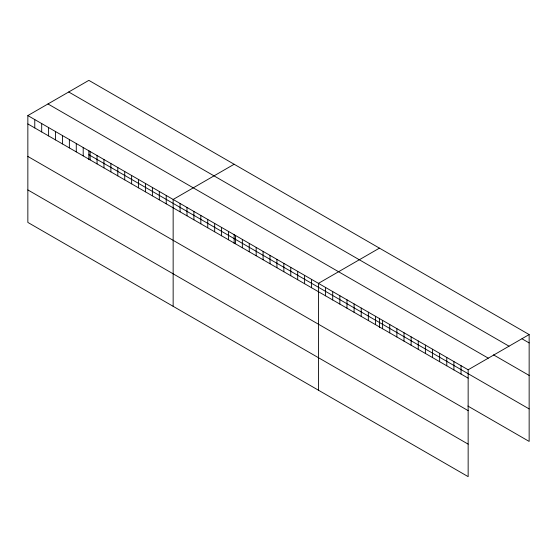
<?xml version="1.0" encoding="UTF-8"?>
<svg xmlns="http://www.w3.org/2000/svg" width="557" height="557" viewBox="0 0 557 557"><rect width="100%" height="100%" fill="white"/><g stroke="black" fill="none" stroke-linecap="round" stroke-linejoin="round"><path stroke-width="0.84" d="M27.85 115.578L468.152 369.785L468.152 476.639L27.85 222.431L27.85 115.578L88.848 80.361L529.15 334.569L529.15 441.423L467.845 406.032M234.149 164.245L173.15 199.462L173.15 306.322M379.449 248.137L318.451 283.353L318.451 390.206M468.152 369.785L529.15 334.569M522.02 338.816L529.15 342.931M68.72 91.982L509.021 346.189M493.509 354.858L529.15 375.432M47.979 103.957L488.28 358.165M88.848 154.714L529.15 408.922M27.85 123.939L468.152 378.147M27.85 156.44L468.152 410.648M27.85 189.93L468.152 444.138M461.029 365.671L461.029 374.032M453.899 361.549L453.899 369.918M446.77 357.434L446.77 365.796M439.64 353.319L439.64 361.681M432.511 349.204L432.511 357.566M425.381 345.089L425.381 353.451M418.251 340.975L418.251 349.336M411.122 336.86L411.122 345.222M403.999 332.738L403.999 341.107M396.869 328.623L396.869 336.992M389.74 324.508L389.74 332.87M382.61 320.393L382.61 328.755M379.449 318.305L379.449 327.37M375.481 316.279L375.481 324.64M368.351 312.164L368.351 320.526M361.221 308.049L361.221 316.411M354.092 303.934L354.092 312.296M346.969 299.812L346.969 308.181M339.84 295.697L339.84 304.066M332.71 291.583L332.71 299.945M325.58 287.468L325.58 295.83M311.53 279.356L311.53 287.718M304.609 275.36L304.609 283.729M297.696 271.37L297.696 279.732M290.775 267.374L290.775 275.736M283.854 263.377L283.854 271.739M276.933 259.381L276.933 267.75M270.02 255.391L270.02 263.753M263.099 251.395L263.099 259.757M256.178 247.399L256.178 255.76M249.258 243.402L249.258 251.771M242.344 239.413L242.344 247.774M235.423 235.416L235.423 243.778M234.149 234.413L234.149 243.479M228.502 231.42L228.502 239.782M221.582 227.43L221.582 235.792M214.668 223.434L214.668 231.796M207.747 219.437L207.747 227.799M200.826 215.441L200.826 223.803M193.906 211.451L193.906 219.813M186.992 207.455L186.992 215.817M180.071 203.458L180.071 211.82M166.23 195.472L166.23 203.834M159.309 191.476L159.309 199.838M152.395 187.479L152.395 195.841M145.474 183.483L145.474 191.852M138.554 179.493L138.554 187.855M131.633 175.497L131.633 183.859M124.719 171.5L124.719 179.862M117.799 167.504L117.799 175.873M110.878 163.514L110.878 171.876M103.957 159.518L103.957 167.88M97.043 155.521L97.043 163.883M90.123 151.525L90.123 159.894M88.848 150.529L88.848 159.587M83.202 147.535L83.202 155.897M76.281 143.539L76.281 151.901M69.367 139.542L69.367 147.904M62.447 135.546L62.447 143.915M55.526 131.556L55.526 139.918M48.605 127.56L48.605 135.922M41.691 123.563L41.691 131.925M34.771 119.567L34.771 127.936"/></g></svg>
